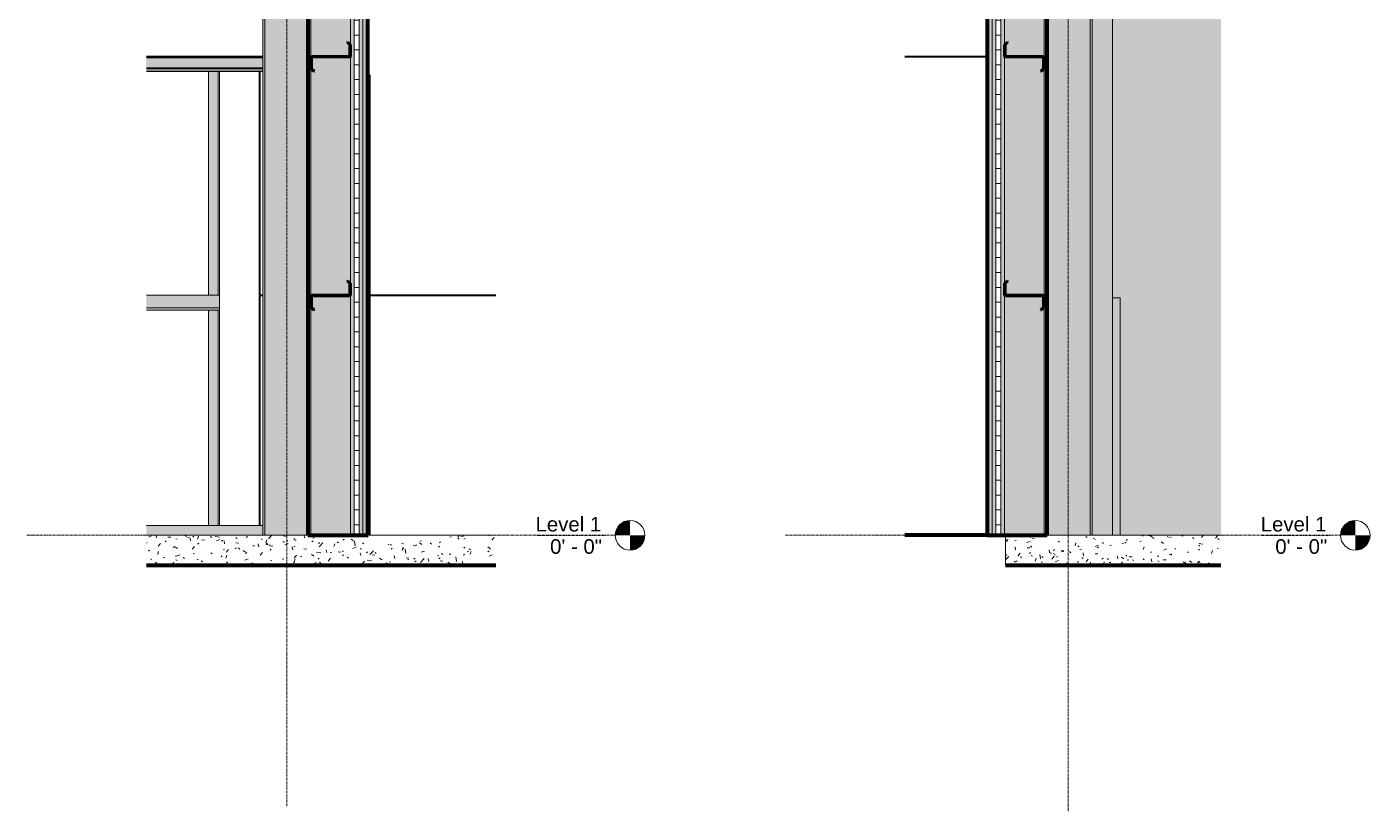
# Model space of a CAD drawing. Header units: inches. Extents: x 22688 to 23603, y -61 to 465.
# Drawn here: x 23331.6 to 23603.4, y -55.8 to 102.8 of the extents above; entities that cross this region are included whole.
import ezdxf

# ---------------------------------------------------------------- set-up
doc = ezdxf.new("R2010")
doc.units = ezdxf.units.IN
doc.header["$MEASUREMENT"] = 0
doc.linetypes.add('Grid Line 1_2_', pattern=[0.875, 0.5, -0.125, 0.125, -0.125])
for name, color, linetype, lineweight in [('A-DOOR', 31, 'Continuous', 18), ('A-FLOR-LEVL', 51, 'Continuous', 9), ('A-GLAZ-CWMG', 51, 'Continuous', 9), ('A-WALL', 113, 'Continuous', 18), ('A-WALL-PATT', 111, 'Continuous', 70), ('C-BLDG-PADS', 91, 'Continuous', 9), ('C-TOPO', 7, 'Continuous', 9), ('I-WALL', 2, 'Continuous', 18), ('L-SITE-WALL', 31, 'Continuous', 18), ('S-BEAM', 12, 'Continuous', 9), ('S-COLS', 52, 'Continuous', 9), ('S-GRID', 1, 'Continuous', 9)]:
    doc.layers.add(name, color=color, linetype=linetype, lineweight=lineweight)
doc.styles.add('Arial', font='arial.ttf', dxfattribs={"height": 2.950599})
pattern_1 = [(45, (-72350.154, 104.131), (-2.37587878, 2.37587878), []), (45, (-72350.154, 107.731), (-2.37587878, 2.37587878), [])]
pattern_2 = [(45, (-75692.726, 104.131), (-2.37587878, 2.37587878), []), (45, (-75692.726, 107.731), (-2.37587878, 2.37587878), [])]

# ---------------------------------------------------------------- blocks, each defined once
blk = doc.blocks.new('Girt_C - 8_D-767115-Section 13 - Callout 1')
at = {"layer": 'S-BEAM'}
for points in [[(-22810.02, 48.37), (-22810.02, 48.55), (-22824.81, 48.55), (-22824.81, 48.37)], [(-22824.81, 46), (-22810.02, 46), (-22810.02, 48.37), (-22824.81, 48.37)], [(-22824.81, 45.52), (-22810.02, 45.52), (-22810.02, 46), (-22824.81, 46)]]:
    blk.add_hatch(color=256, dxfattribs=at).paths.add_polyline_path(points, flags=0)
for p, q in [((-22810.02, 48.55), (-22824.81, 48.55)), ((-22824.81, 46), (-22810.02, 46)), ((-22810.02, 45.52), (-22824.81, 45.52))]:
    blk.add_line(p, q, dxfattribs=at)
blk = doc.blocks.new('Girt_Z - 8_D-790497-Section 13 - Callout 1')
at = {"layer": 'S-BEAM'}
h = blk.add_hatch(dxfattribs=at)
h.set_pattern_fill('FP_10', color=256, style=0, pattern_type=2)
h.set_pattern_definition(pattern_1)
h.paths.add_polyline_path([(-22790.95, 93.77), (-22790.88, 93.85), (-22791.42, 94.3), (-22791.42, 96.62), (-22791.39, 96.67), (-22791.34, 96.7), (-22783.71, 96.7), (-22783.58, 96.75), (-22783.52, 96.88), (-22783.52, 99.25), (-22784.1, 99.73), (-22784.17, 99.65), (-22783.63, 99.2), (-22783.63, 96.88), (-22783.66, 96.83), (-22783.71, 96.8), (-22791.34, 96.8), (-22791.47, 96.75), (-22791.52, 96.62), (-22791.52, 94.25)], flags=0)
at = {"layer": 'S-BEAM', "lineweight": 50}
for p, q in [((-22784.1, 99.73), (-22784.17, 99.65)), ((-22784.17, 99.65), (-22783.63, 99.2)), ((-22783.52, 99.25), (-22784.1, 99.73)), ((-22783.63, 99.2), (-22783.63, 96.88)), ((-22783.52, 96.88), (-22783.52, 99.25)), ((-22791.52, 96.62), (-22791.52, 94.25)), ((-22791.42, 94.3), (-22791.42, 96.62)), ((-22783.71, 96.8), (-22791.34, 96.8)), ((-22791.34, 96.7), (-22783.71, 96.7)), ((-22791.52, 94.25), (-22790.95, 93.77)), ((-22790.88, 93.85), (-22791.42, 94.3)), ((-22790.95, 93.77), (-22790.88, 93.85))]:
    blk.add_line(p, q, dxfattribs=at)
for centre, radius, start, end in [((-22791.34, 96.62), 0.188, 90, 180), ((-22791.34, 96.62), 0.0782, 90, 177.8773), ((-22783.71, 96.88), 0.188, 270, 360), ((-22783.71, 96.88), 0.0782, 270, 356.9576)]:
    blk.add_arc(centre, radius, start, end, dxfattribs=at)
blk = doc.blocks.new('Girt_Z - 8_D-841743-Section 13 - Callout 1')
at = {"layer": 'S-BEAM'}
h = blk.add_hatch(dxfattribs=at)
h.set_pattern_fill('FP_10', color=256, style=0, pattern_type=2)
h.set_pattern_definition(pattern_1)
h.paths.add_polyline_path([(-22790.95, 45.52), (-22790.88, 45.6), (-22791.42, 46.05), (-22791.42, 48.37), (-22791.39, 48.42), (-22791.34, 48.45), (-22783.71, 48.45), (-22783.58, 48.5), (-22783.52, 48.63), (-22783.52, 51), (-22784.1, 51.48), (-22784.17, 51.4), (-22783.63, 50.95), (-22783.63, 48.63), (-22783.66, 48.58), (-22783.71, 48.55), (-22791.34, 48.55), (-22791.47, 48.5), (-22791.52, 48.37), (-22791.52, 46)], flags=0)
at = {"layer": 'S-BEAM', "lineweight": 50}
for p, q in [((-22784.1, 51.48), (-22784.17, 51.4)), ((-22784.17, 51.4), (-22783.63, 50.95)), ((-22783.52, 51), (-22784.1, 51.48)), ((-22783.63, 50.95), (-22783.63, 48.63)), ((-22783.52, 48.63), (-22783.52, 51)), ((-22791.52, 48.37), (-22791.52, 46)), ((-22791.42, 46.05), (-22791.42, 48.37)), ((-22783.71, 48.55), (-22791.34, 48.55)), ((-22791.34, 48.45), (-22783.71, 48.45)), ((-22791.52, 46), (-22790.95, 45.52)), ((-22790.88, 45.6), (-22791.42, 46.05)), ((-22790.95, 45.52), (-22790.88, 45.6))]:
    blk.add_line(p, q, dxfattribs=at)
for centre, radius, start, end in [((-22791.34, 48.37), 0.188, 90, 180), ((-22791.34, 48.37), 0.0782, 90, 177.8773), ((-22783.71, 48.63), 0.188, 270, 0), ((-22783.71, 48.63), 0.0782, 270, 356.9576)]:
    blk.add_arc(centre, radius, start, end, dxfattribs=at)
blk = doc.blocks.new('Rectangular Mullion - Rectangular Mullion 1-769167-Section 13 - Callout 1')
at = {"layer": 'A-GLAZ-CWMG'}
blk.add_hatch(color=256, dxfattribs=at).paths.add_polyline_path([(-22801.26, 0), (-22801.26, 2), (-22824.81, 2), (-22824.81, 0)], flags=0)
blk.add_line((-22801.26, 2), (-22824.81, 2), dxfattribs=at)
blk = doc.blocks.new('Rectangular Mullion - Rectangular Mullion 1-769172-Section 13 - Callout 1')
at = {"layer": 'A-GLAZ-CWMG'}
blk.add_hatch(color=256, dxfattribs=at).paths.add_polyline_path([(-22807.14, 94.5), (-22801.26, 94.5), (-22801.26, 96.5), (-22824.81, 96.5), (-22824.81, 94.5)], flags=0)
for p, q in [((-22801.26, 96.5), (-22824.81, 96.5)), ((-22824.81, 94.5), (-22801.26, 94.5))]:
    blk.add_line(p, q, dxfattribs=at)
blk = doc.blocks.new('Rectangular Mullion - Rectangular Mullion 1-827460-Section 13 - Callout 1')
at = {"layer": 'A-GLAZ-CWMG'}
h = blk.add_hatch(color=256, dxfattribs=at)
h.paths.add_polyline_path([(-22810.27, 2), (-22810.27, 45.52), (-22812.27, 45.52), (-22812.27, 2)], flags=0)
h.paths.add_polyline_path([(-22812.27, 48.55), (-22810.27, 48.55), (-22810.27, 93.77), (-22812.27, 93.77), (-22812.27, 51.26)], flags=0)
for p, q in [((-22812.27, 48.55), (-22812.27, 93.77)), ((-22810.27, 48.55), (-22810.27, 93.77)), ((-22812.27, 2), (-22812.27, 45.52)), ((-22810.27, 2), (-22810.27, 45.52))]:
    blk.add_line(p, q, dxfattribs=at)
blk = doc.blocks.new('Rectangular Mullion - Rectangular Mullion 1-824384-Section 13 - Callout 1')
at = {"layer": 'A-GLAZ-CWMG'}
blk.add_hatch(color=256, dxfattribs=at).paths.add_polyline_path([(-22779.52, 0), (-22779.52, 2), (-22780.02, 2), (-22780.02, 0)], flags=0)
for p, q in [((-22779.52, 2), (-22780.02, 2)), ((-22779.52, 0), (-22779.52, 2))]:
    blk.add_line(p, q, dxfattribs=at)
blk = doc.blocks.new('Rectangular Mullion - Rectangular Mullion 1-824386-Section 13 - Callout 1')
at = {"layer": 'A-GLAZ-CWMG'}
blk.add_hatch(color=256, dxfattribs=at).paths.add_polyline_path([(-22779.52, 91), (-22779.52, 93), (-22780.02, 93), (-22780.02, 91)], flags=0)
for p, q in [((-22779.52, 93), (-22780.02, 93)), ((-22779.52, 91), (-22779.52, 93)), ((-22780.02, 91), (-22779.52, 91))]:
    blk.add_line(p, q, dxfattribs=at)
blk = doc.blocks.new('Rectangular Mullion - Rectangular Mullion 1-824387-Section 13 - Callout 1')
at = {"layer": 'A-GLAZ-CWMG'}
blk.add_hatch(color=256, dxfattribs=at).paths.add_polyline_path([(-22779.52, 2), (-22779.52, 91), (-22780.02, 91), (-22780.02, 2)], flags=0)
for p, q in [((-22780.02, 91), (-22779.52, 91)), ((-22779.52, 91), (-22779.52, 2)), ((-22779.52, 2), (-22780.02, 2))]:
    blk.add_line(p, q, dxfattribs=at)
blk = doc.blocks.new('Girt_Z - 8_D-837466-Section 13 - Callout 1')
at = {"layer": 'S-BEAM'}
for points in [[(-22807.14, 96.7), (-22801.26, 96.7), (-22801.26, 96.75), (-22824.81, 96.75), (-22824.81, 96.7)], [(-22824.81, 96.62), (-22801.26, 96.62), (-22801.26, 96.7), (-22824.81, 96.7), (-22824.81, 96.67)], [(-22807.14, 93.85), (-22801.26, 93.85), (-22801.26, 94.3), (-22824.81, 94.3), (-22824.81, 93.85)], [(-22807.14, 93.77), (-22801.26, 93.77), (-22801.26, 93.85), (-22824.81, 93.85), (-22824.81, 93.77)]]:
    blk.add_hatch(color=256, dxfattribs=at).paths.add_polyline_path(points, flags=0)
h = blk.add_hatch(color=256, dxfattribs=at)
h.paths.add_polyline_path([(-22824.81, 94.3), (-22801.26, 94.3), (-22801.26, 94.5), (-22824.81, 94.5)], flags=0)
h.paths.add_polyline_path([(-22807.14, 96.5), (-22801.26, 96.5), (-22801.26, 96.62), (-22824.81, 96.62), (-22824.81, 96.5)], flags=0)
for p, q in [((-22824.81, 96.7), (-22801.26, 96.7)), ((-22824.81, 96.62), (-22801.26, 96.62)), ((-22824.81, 94.3), (-22801.26, 94.3)), ((-22824.81, 93.85), (-22801.26, 93.85)), ((-22824.81, 93.77), (-22801.26, 93.77))]:
    blk.add_line(p, q, dxfattribs=at)
blk = doc.blocks.new('Girt_Z - 8_D-790721-Section 13 - Callout 2')
at = {"layer": 'S-BEAM'}
h = blk.add_hatch(dxfattribs=at)
h.set_pattern_fill('FP_15', color=256, style=0, pattern_type=2)
h.set_pattern_definition(pattern_2)
h.paths.add_polyline_path([(-25986.33, 93.77), (-25985.76, 94.25), (-25985.76, 96.62), (-25985.81, 96.75), (-25985.94, 96.8), (-25993.57, 96.8), (-25993.62, 96.83), (-25993.65, 96.88), (-25993.65, 99.2), (-25993.11, 99.65), (-25993.18, 99.73), (-25993.76, 99.25), (-25993.76, 96.88), (-25993.7, 96.75), (-25993.57, 96.7), (-25985.94, 96.7), (-25985.89, 96.67), (-25985.86, 96.62), (-25985.86, 94.3), (-25986.4, 93.85)], flags=0)
at = {"layer": 'S-BEAM', "lineweight": 50}
for p, q in [((-25993.18, 99.73), (-25993.76, 99.25)), ((-25993.76, 99.25), (-25993.76, 96.88)), ((-25993.65, 99.2), (-25993.11, 99.65)), ((-25993.65, 96.88), (-25993.65, 99.2)), ((-25993.11, 99.65), (-25993.18, 99.73)), ((-25985.94, 96.8), (-25993.57, 96.8)), ((-25993.57, 96.7), (-25985.94, 96.7)), ((-25985.86, 96.62), (-25985.86, 94.3)), ((-25985.76, 94.25), (-25985.76, 96.62)), ((-25985.86, 94.3), (-25986.4, 93.85)), ((-25986.4, 93.85), (-25986.33, 93.77)), ((-25986.33, 93.77), (-25985.76, 94.25))]:
    blk.add_line(p, q, dxfattribs=at)
for centre, radius, start, end in [((-25993.57, 96.88), 0.188, 180, 270), ((-25993.57, 96.88), 0.0782, 183.0424, 270), ((-25985.94, 96.62), 0.188, 0, 90), ((-25985.94, 96.62), 0.0782, 2.1227, 90)]:
    blk.add_arc(centre, radius, start, end, dxfattribs=at)
blk = doc.blocks.new('Girt_Z - 8_D-790722-Section 13 - Callout 2')
at = {"layer": 'S-BEAM'}
h = blk.add_hatch(dxfattribs=at)
h.set_pattern_fill('FP_15', color=256, style=0, pattern_type=2)
h.set_pattern_definition(pattern_2)
h.paths.add_polyline_path([(-25986.33, 45.52), (-25985.76, 46), (-25985.76, 48.37), (-25985.81, 48.5), (-25985.94, 48.55), (-25993.57, 48.55), (-25993.62, 48.58), (-25993.65, 48.63), (-25993.65, 50.95), (-25993.11, 51.4), (-25993.18, 51.48), (-25993.76, 51), (-25993.76, 48.63), (-25993.7, 48.5), (-25993.57, 48.45), (-25985.94, 48.45), (-25985.89, 48.42), (-25985.86, 48.37), (-25985.86, 46.05), (-25986.4, 45.6)], flags=0)
at = {"layer": 'S-BEAM', "lineweight": 50}
for p, q in [((-25993.18, 51.48), (-25993.76, 51)), ((-25993.76, 51), (-25993.76, 48.63)), ((-25993.65, 50.95), (-25993.11, 51.4)), ((-25993.65, 48.63), (-25993.65, 50.95)), ((-25993.11, 51.4), (-25993.18, 51.48)), ((-25985.94, 48.55), (-25993.57, 48.55)), ((-25993.57, 48.45), (-25985.94, 48.45)), ((-25985.86, 48.37), (-25985.86, 46.05)), ((-25985.76, 46), (-25985.76, 48.37)), ((-25985.86, 46.05), (-25986.4, 45.6)), ((-25986.4, 45.6), (-25986.33, 45.52)), ((-25986.33, 45.52), (-25985.76, 46))]:
    blk.add_line(p, q, dxfattribs=at)
for centre, radius, start, end in [((-25993.57, 48.63), 0.188, 180, 270), ((-25993.57, 48.63), 0.0782, 183.0424, 270), ((-25985.94, 48.37), 0.188, 0, 90), ((-25985.94, 48.37), 0.0782, 2.1227, 90)]:
    blk.add_arc(centre, radius, start, end, dxfattribs=at)
blk = doc.blocks.new('opening - opening-837279-Section 13 - Callout 2')
at = {"layer": 'A-DOOR'}
blk.add_hatch(color=256, dxfattribs=at).paths.add_polyline_path([(-25949.98, 0), (-25949.98, 142.02), (-25971.39, 142.02), (-25971.39, 145), (-25971.89, 145), (-25971.89, 48), (-25970.39, 48), (-25970.39, 0)], flags=0)
blk = doc.blocks.new('Level - Level Head - Circle-15001-Section 13 - Callout 1')
at = {"layer": 'A-FLOR-LEVL'}
h = blk.add_hatch(color=256, dxfattribs=at)
edge = h.paths.add_edge_path(flags=0)
edge.add_line((-22726.94, 0), (-22729.94, 0))
edge.add_arc((-22726.94, 0), 3, 90, 180, ccw=False)
edge.add_line((-22726.94, 3), (-22726.94, 0))
h = blk.add_hatch(color=256, dxfattribs=at)
edge = h.paths.add_edge_path(flags=0)
edge.add_line((-22726.94, -3), (-22726.94, 0))
edge.add_line((-22726.94, 0), (-22723.94, 0))
edge.add_arc((-22726.94, 0), 3, 270, 360, ccw=False)
blk.add_circle((-22726.94, 0), 3, dxfattribs=at)
blk = doc.blocks.new('Level - Level Head - Circle-15001-Section 13 - Callout 2')
at = {"layer": 'A-FLOR-LEVL'}
h = blk.add_hatch(color=256, dxfattribs=at)
edge = h.paths.add_edge_path(flags=0)
edge.add_line((-25922.79, 0), (-25925.79, 0))
edge.add_arc((-25922.79, 0), 3, 90, 180, ccw=False)
edge.add_line((-25922.79, 3), (-25922.79, 0))
h = blk.add_hatch(color=256, dxfattribs=at)
edge = h.paths.add_edge_path(flags=0)
edge.add_line((-25922.79, -3), (-25922.79, 0))
edge.add_line((-25922.79, 0), (-25919.79, 0))
edge.add_arc((-25922.79, 0), 3, 270, 360, ccw=False)
blk.add_circle((-25922.79, 0), 3, dxfattribs=at)

msp = doc.modelspace()

# ---------------------------------------------------------------- hatches: boundary and pattern name
at = {"layer": 'A-WALL-PATT', "lineweight": 9}
h = msp.add_hatch(dxfattribs=at)
h.set_pattern_fill('FP_14', color=256, style=0, pattern_type=2)
h.set_pattern_definition([(0, (-72350.154, 104.131), (0, 3), []), (90, (-72350.154, 104.131), (-3, 2e-16), [])])
h.paths.add_polyline_path([(23398.86, 0), (23398.86, 377.79), (23397.86, 377.79), (23397.86, 0)], flags=0)
h = msp.add_hatch(dxfattribs=at)
h.set_pattern_fill('FP_19', color=256, style=0, pattern_type=2)
h.set_pattern_definition([(0, (-75692.726, 104.131), (0, 3), []), (90, (-75692.726, 104.131), (-3, 2e-16), [])])
h.paths.add_polyline_path([(23528.7, 0), (23528.7, 377.79), (23527.7, 377.79), (23527.7, 0)], flags=0)
h = msp.add_hatch(dxfattribs=at)
h.set_pattern_fill('FP_13', color=256, style=0, pattern_type=2)
h.set_pattern_definition([(0, (-68248.02, 0.25), (-193, 193), [48, -145]), (90, (-68248.02, 0.25), (-193, 1e-14), [96.25, -96.75]), (180, (-68200.02, 96.5), (-193, 193), [48, -145]), (90, (-68200.02, 0.25), (-193, 1e-14), [96.25, -96.75]), (180, (-68200.02, 96.75), (-193, 193), [48, -145]), (90, (-68200.02, 96.75), (-193, 1e-14), [96.25, -96.75]), (0, (-68248.02, 193), (-193, 193), [48, -145]), (90, (-68248.02, 96.75), (-193, 1e-14), [96.25, -96.75]), (0, (-68199.77, 48.25), (-193, 193), [48, -145]), (90, (-68199.77, 0), (-193, 1e-14), [48.25, -144.75]), (90, (-68151.77, 0), (-193, 1e-14), [48.25, -144.75]), (0, (-68199.77, 144.75), (-193, 193), [48, -145]), (90, (-68199.77, 48.5), (-193, 1e-14), [96.25, -96.75]), (180, (-68151.77, 48.5), (-193, 193), [48, -145]), (90, (-68151.77, 48.5), (-193, 1e-14), [96.25, -96.75]), (90, (-68199.77, 145), (-193, 1e-14), [48, -145]), (180, (-68151.77, 145), (-193, 193), [48, -145]), (90, (-68151.77, 145), (-193, 1e-14), [48, -145]), (0, (-68151.52, 0.25), (-193, 193), [48, -145]), (90, (-68151.52, 0.25), (-193, 1e-14), [96.25, -96.75]), (180, (-68103.52, 96.5), (-193, 193), [48, -145]), (90, (-68103.52, 0.25), (-193, 1e-14), [96.25, -96.75]), (180, (-68103.52, 96.75), (-193, 193), [48, -145]), (90, (-68103.52, 96.75), (-193, 1e-14), [96.25, -96.75]), (180, (-68103.52, 193), (-193, 193), [48, -145]), (90, (-68151.52, 96.75), (-193, 1e-14), [96.25, -96.75]), (0, (-68103.27, 48.25), (-193, 193), [48, -145]), (90, (-68103.27, 0), (-193, 1e-14), [48.25, -144.75]), (90, (-68055.27, 0), (-193, 1e-14), [48.25, -144.75]), (0, (-68103.27, 144.75), (-193, 193), [48, -145]), (90, (-68103.27, 48.5), (-193, 1e-14), [96.25, -96.75]), (180, (-68055.27, 48.5), (-193, 193), [48, -145]), (90, (-68055.27, 48.5), (-193, 1e-14), [96.25, -96.75]), (90, (-68103.27, 145), (-193, 1e-14), [48, -145]), (180, (-68055.27, 145), (-193, 193), [48, -145]), (90, (-68055.27, 145), (-193, 1e-14), [48, -145])])
h.paths.add_polyline_path([(23426.51, 0), (23426.51, 150.22), (23400.61, 151.3), (23400.61, 93), (23401.11, 93), (23401.11, 0)], flags=0)
h.paths.add_polyline_path([(23375.46, 2), (23379.37, 2), (23379.37, 93.77), (23370.62, 93.77), (23370.62, 2)], flags=0)
h.paths.add_polyline_path([(23426.51, 172.74), (23426.51, 182.25), (23400.61, 183.33), (23400.61, 173.82), (23426.01, 172.76)], flags=0)
h.paths.add_polyline_path([(23426.51, 185.12), (23426.51, 192.64), (23400.61, 192.64), (23400.61, 186.2)], flags=0)
h.paths.add_polyline_path([(23426.51, 222.64), (23426.51, 241.25), (23400.61, 241.25), (23400.61, 222.64), (23408.84, 222.64)], flags=0)
h.paths.add_polyline_path([(23379.37, 222.64), (23379.37, 237.96), (23373.43, 237.96), (23373.37, 237.94), (23373.35, 237.89), (23373.35, 235.57), (23373.88, 235.12), (23373.81, 235.04), (23373.24, 235.52), (23373.24, 237.89), (23373.3, 238.02), (23373.43, 238.07), (23379.37, 238.07), (23379.37, 238.52), (23370.87, 238.52), (23370.87, 222.64), (23373.49, 222.64)], flags=0)
h = msp.add_hatch(dxfattribs=at)
h.set_pattern_fill('FP_18', color=256, style=0, pattern_type=2)
h.set_pattern_definition([(0, (-75793.47, 0.25), (-193, 193), [48, -145]), (90, (-75793.47, 0.25), (-193, 1e-14), [96.25, -96.75]), (180, (-75745.47, 96.5), (-193, 193), [48, -145]), (90, (-75745.47, 0.25), (-193, 1e-14), [96.25, -96.75]), (180, (-75745.47, 96.75), (-193, 193), [48, -145]), (90, (-75745.47, 96.75), (-193, 1e-14), [96.25, -96.75]), (0, (-75793.47, 193), (-193, 193), [48, -145]), (90, (-75793.47, 96.75), (-193, 1e-14), [96.25, -96.75]), (0, (-75745.22, 48.25), (-193, 193), [48, -145]), (90, (-75745.22, 0), (-193, 1e-14), [48.25, -144.75]), (90, (-75697.22, 0), (-193, 1e-14), [48.25, -144.75]), (0, (-75745.22, 144.75), (-193, 193), [48, -145]), (90, (-75745.22, 48.5), (-193, 1e-14), [96.25, -96.75]), (180, (-75697.22, 48.5), (-193, 193), [48, -145]), (90, (-75697.22, 48.5), (-193, 1e-14), [96.25, -96.75]), (90, (-75745.22, 145), (-193, 1e-14), [48, -145]), (180, (-75697.22, 145), (-193, 193), [48, -145]), (90, (-75697.22, 145), (-193, 1e-14), [48, -145]), (0, (-75696.97, 0.25), (-193, 193), [48, -145]), (90, (-75696.97, 0.25), (-193, 1e-14), [96.25, -96.75]), (180, (-75648.97, 96.5), (-193, 193), [48, -145]), (90, (-75648.97, 0.25), (-193, 1e-14), [96.25, -96.75]), (180, (-75648.97, 96.75), (-193, 193), [48, -145]), (90, (-75648.97, 96.75), (-193, 1e-14), [96.25, -96.75]), (180, (-75648.97, 193), (-193, 193), [48, -145]), (90, (-75696.97, 96.75), (-193, 1e-14), [96.25, -96.75]), (0, (-75648.72, 48.25), (-193, 193), [48, -145]), (90, (-75648.72, 0), (-193, 1e-14), [48.25, -144.75]), (90, (-75600.72, 0), (-193, 1e-14), [48.25, -144.75]), (0, (-75648.72, 144.75), (-193, 193), [48, -145]), (90, (-75648.72, 48.5), (-193, 1e-14), [96.25, -96.75]), (180, (-75600.72, 48.5), (-193, 193), [48, -145]), (90, (-75600.72, 48.5), (-193, 1e-14), [96.25, -96.75]), (90, (-75648.72, 145), (-193, 1e-14), [48, -145]), (180, (-75600.72, 145), (-193, 193), [48, -145]), (90, (-75600.72, 145), (-193, 1e-14), [48, -145])])
h.paths.add_polyline_path([(23525.95, 0), (23525.95, 241.25), (23509.29, 241.25), (23509.29, 0)], flags=0)
h = msp.add_hatch(dxfattribs=at)
h.set_pattern_fill('FP_12', color=256, style=0, pattern_type=2)
h.set_pattern_definition([(90, (-70810.65, -1109.5), (-193, -193), [48, -145]), (180, (-70810.65, -1109.5), (-2e-14, -193), [96.25, -96.75]), (270, (-70906.9, -1061.5), (-193, -193), [48, -145]), (180, (-70810.65, -1061.5), (-2e-14, -193), [96.25, -96.75]), (270, (-70907.15, -1061.5), (-193, -193), [48, -145]), (180, (-70907.15, -1061.5), (-2e-14, -193), [96.25, -96.75]), (90, (-71003.4, -1109.5), (-193, -193), [48, -145]), (180, (-70907.15, -1109.5), (-2e-14, -193), [96.25, -96.75]), (90, (-70858.65, -1061.25), (-193, -193), [48, -145]), (180, (-70810.4, -1061.25), (-2e-14, -193), [48.25, -144.75]), (180, (-70810.4, -1013.25), (-2e-14, -193), [48.25, -144.75]), (90, (-70955.15, -1061.25), (-193, -193), [48, -145]), (180, (-70858.9, -1061.25), (-2e-14, -193), [96.25, -96.75]), (270, (-70858.9, -1013.25), (-193, -193), [48, -145]), (180, (-70858.9, -1013.25), (-2e-14, -193), [96.25, -96.75]), (180, (-70955.4, -1061.25), (-2e-14, -193), [48, -145]), (270, (-70955.4, -1013.25), (-193, -193), [48, -145]), (180, (-70955.4, -1013.25), (-2e-14, -193), [48, -145]), (90, (-70810.65, -1013), (-193, -193), [48, -145]), (180, (-70810.65, -1013), (-2e-14, -193), [96.25, -96.75]), (270, (-70906.9, -965), (-193, -193), [48, -145]), (180, (-70810.65, -965), (-2e-14, -193), [96.25, -96.75]), (270, (-70907.15, -965), (-193, -193), [48, -145]), (180, (-70907.15, -965), (-2e-14, -193), [96.25, -96.75]), (270, (-71003.4, -965), (-193, -193), [48, -145]), (180, (-70907.15, -1013), (-2e-14, -193), [96.25, -96.75]), (90, (-70858.65, -964.75), (-193, -193), [48, -145]), (180, (-70810.4, -964.75), (-2e-14, -193), [48.25, -144.75]), (180, (-70810.4, -916.75), (-2e-14, -193), [48.25, -144.75]), (90, (-70955.15, -964.75), (-193, -193), [48, -145]), (180, (-70858.9, -964.75), (-2e-14, -193), [96.25, -96.75]), (270, (-70858.9, -916.75), (-193, -193), [48, -145]), (180, (-70858.9, -916.75), (-2e-14, -193), [96.25, -96.75]), (180, (-70955.4, -964.75), (-2e-14, -193), [48, -145]), (270, (-70955.4, -916.75), (-193, -193), [48, -145]), (180, (-70955.4, -916.75), (-2e-14, -193), [48, -145])])
h.paths.add_polyline_path([(23373.49, 96.75), (23379.37, 96.75), (23379.37, 192), (23355.82, 192), (23355.82, 96.75)], flags=0)
at = {"layer": 'C-BLDG-PADS'}
h = msp.add_hatch(dxfattribs=at)
h.set_pattern_fill('FP_11', color=256, style=0, pattern_type=2)
h.set_pattern_definition([(50, (-72350.154, 104.131), (6.8859965, -0.60209723), [0.72, -7.92]), (355, (-72350.154, 104.131), (-1.33175564, 7.2205465), [0.576, -6.336]), (100.451, (-72349.581, 104.081), (5.55362855, 6.6181912), [0.612, -6.731]), (46.184, (-72350.154, 106.051), (10.24564176, -1.5889251), [1.08, -11.88]), (96.636, (-72349.301, 105.918), (8.9724387, 9.3515184), [0.918, -10.096]), (351.184, (-72350.154, 106.051), (8.9731991, 9.3512304), [0.864, -9.504]), (21, (-72349.194, 105.571), (5.73072572, -3.86500345), [0.72, -7.92]), (326, (-72349.194, 105.571), (2.3358107, 6.9608802), [0.576, -6.336]), (71.451, (-72348.717, 105.249), (8.06587574, 3.0959479), [0.612, -6.731]), (37.5, (-72350.154, 104.131), (0.116865946, 3.19547842), [0.317, -5.942, 0.317, -6.115, -6.36]), (37.5, (-72350.154, 104.131), (0.116865946, 3.19547842), [-12.691, 0.317, -6.043]), (7.5, (-72350.154, 104.131), (2.52543001, 3.78602473), [0.317, -3.35, 0.317, -5.798, -2.424]), (7.5, (-72350.154, 104.131), (2.52543001, 3.78602473), [-9.782, 0.317, -2.107]), (327.5, (-72352.295, 104.131), (5.12436853, -0.216176255), [0.317, -2.083, 0.317, -7.171, -9.936]), (327.5, (-72352.295, 104.131), (5.12436853, -0.216176255), [-9.888, 0.317, -9.619]), (317.5, (-72353.255, 104.131), (5.5983262, 0.96140978), [0.317, -2.803, 0.317, -4.656, -7.056]), (317.5, (-72353.255, 104.131), (5.5983262, 0.96140978), [-8.093, 0.317, -6.739])])
h.paths.add_polyline_path([(23426.51, -6), (23426.51, 0), (23355.82, 0), (23355.82, -6)], flags=0)
h = msp.add_hatch(dxfattribs=at)
h.set_pattern_fill('FP_16', color=256, style=0, pattern_type=2)
h.set_pattern_definition([(50, (-75692.726, 104.131), (6.8859965, -0.60209723), [0.72, -7.92]), (355, (-75692.726, 104.131), (-1.33175564, 7.2205465), [0.576, -6.336]), (100.451, (-75692.152, 104.081), (5.55362855, 6.6181912), [0.612, -6.731]), (46.184, (-75692.726, 106.051), (10.24564176, -1.5889251), [1.08, -11.88]), (96.636, (-75691.872, 105.918), (8.9724387, 9.3515184), [0.918, -10.096]), (351.184, (-75692.726, 106.051), (8.9731991, 9.3512304), [0.864, -9.504]), (21, (-75691.766, 105.571), (5.73072572, -3.86500345), [0.72, -7.92]), (326, (-75691.766, 105.571), (2.3358107, 6.9608802), [0.576, -6.336]), (71.451, (-75691.288, 105.249), (8.06587574, 3.0959479), [0.612, -6.731]), (37.5, (-75692.726, 104.131), (0.116865946, 3.19547842), [0.317, -5.942, 0.317, -6.115, -6.36]), (37.5, (-75692.726, 104.131), (0.116865946, 3.19547842), [-12.691, 0.317, -6.043]), (7.5, (-75692.726, 104.131), (2.52543001, 3.78602473), [0.317, -3.35, 0.317, -5.798, -2.424]), (7.5, (-75692.726, 104.131), (2.52543001, 3.78602473), [-9.782, 0.317, -2.107]), (327.5, (-75694.867, 104.131), (5.12436853, -0.216176255), [0.317, -2.083, 0.317, -7.171, -9.936]), (327.5, (-75694.867, 104.131), (5.12436853, -0.216176255), [-9.888, 0.317, -9.619]), (317.5, (-75695.827, 104.131), (5.5983262, 0.96140978), [0.317, -2.803, 0.317, -4.656, -7.056]), (317.5, (-75695.827, 104.131), (5.5983262, 0.96140978), [-8.093, 0.317, -6.739])])
h.paths.add_polyline_path([(23573.23, -6), (23573.23, 0), (23529.63, 0), (23529.63, -6)], flags=0)
at = {"layer": 'I-WALL'}
msp.add_hatch(color=256, dxfattribs=at).paths.add_polyline_path([(23552.81, 0), (23552.81, 48), (23551.31, 48), (23551.31, 0)], flags=0)
at = {"layer": 'L-SITE-WALL'}
for points in [[(23389.11, 0), (23389.11, 377.79), (23388.48, 377.79), (23388.48, 0)], [(23397.11, 0), (23397.11, 377.79), (23389.11, 377.79), (23389.11, 0)], [(23397.86, 0), (23397.86, 377.79), (23397.11, 377.79), (23397.11, 0)], [(23399.61, 0), (23399.61, 377.79), (23398.86, 377.79), (23398.86, 0)], [(23400.61, 0), (23400.61, 377.79), (23399.61, 377.79), (23399.61, 0)], [(23526.95, 0), (23526.95, 377.79), (23525.95, 377.79), (23525.95, 0)], [(23527.7, 0), (23527.7, 377.79), (23526.95, 377.79), (23526.95, 0)], [(23529.45, 0), (23529.45, 377.79), (23528.7, 377.79), (23528.7, 0)], [(23537.45, 0), (23537.45, 377.79), (23529.45, 377.79), (23529.45, 0)], [(23538.07, 0), (23538.07, 377.79), (23537.45, 377.79), (23537.45, 0)]]:
    msp.add_hatch(color=256, dxfattribs=at).paths.add_polyline_path(points, flags=0)
at = {"layer": 'S-COLS'}
for points in [[(23387.81, 0), (23387.98, 0), (23387.98, 370.33), (23384.24, 370.33), (23384.24, 359.76), (23380.5, 359.76), (23380.5, 0)], [(23388.16, 0), (23388.48, 0), (23388.48, 370.33), (23387.98, 370.33), (23387.98, 0)], [(23379.81, 0), (23379.81, 359.76), (23379.37, 359.76), (23379.37, 0)], [(23380.5, 0), (23380.5, 359.76), (23379.81, 359.76), (23379.81, 0), (23380.32, 0)], [(23551.31, 0), (23551.31, 306.21), (23549.95, 306.21), (23549.95, 280.64), (23547.18, 280.64), (23547.18, 0)]]:
    msp.add_hatch(color=256, dxfattribs=at).paths.add_polyline_path(points, flags=0)
h = msp.add_hatch(color=256, dxfattribs=at)
h.paths.add_polyline_path([(23538.57, 0), (23538.57, 293.29), (23538.07, 293.32), (23538.07, 0), (23538.4, 0)], flags=0)
h.paths.add_polyline_path([(23538.4, 312.89), (23538.57, 312.89), (23538.57, 357.74), (23538.07, 357.75), (23538.07, 312.89), (23538.25, 312.89)], flags=0)
h.paths.add_polyline_path([(23538.4, 366.28), (23538.57, 366.28), (23538.57, 370.33), (23538.07, 370.33), (23538.07, 366.28), (23538.23, 366.28)], flags=0)
h = msp.add_hatch(color=256, dxfattribs=at)
h.paths.add_polyline_path([(23545.88, 0), (23546.05, 0), (23546.05, 293.29), (23538.57, 293.29), (23538.57, 0)], flags=0)
h.paths.add_polyline_path([(23540.32, 312.89), (23540.32, 357.74), (23538.57, 357.74), (23538.57, 312.89), (23538.69, 312.89)], flags=0)
h.paths.add_polyline_path([(23546.05, 312.89), (23546.05, 357.74), (23541.57, 357.74), (23541.57, 312.89)], flags=0)
h.paths.add_polyline_path([(23541.26, 366.28), (23542.31, 366.28), (23542.31, 370.33), (23538.57, 370.33), (23538.57, 366.28), (23540.32, 366.28)], flags=0)
h = msp.add_hatch(color=256, dxfattribs=at)
h.paths.add_polyline_path([(23546.05, 0), (23546.74, 0), (23546.74, 293.37), (23546.6, 293.32), (23546.4, 293.3), (23546.05, 293.29), (23546.05, 24.34)], flags=0)
h.paths.add_polyline_path([(23546.25, 312.89), (23546.74, 312.89), (23546.74, 357.77), (23546.64, 357.75), (23546.05, 357.74), (23546.05, 312.89), (23546.23, 312.89)], flags=0)
h = msp.add_hatch(color=256, dxfattribs=at)
h.paths.add_polyline_path([(23547.18, 0), (23547.18, 293.7), (23546.74, 293.7), (23546.74, 0)], flags=0)
h.paths.add_polyline_path([(23546.74, 312.89), (23547.18, 312.89), (23547.18, 357.9), (23546.74, 357.9), (23546.74, 331.9)], flags=0)

# ---------------------------------------------------------------- linework, layer by layer
at = {"layer": 'A-WALL'}
for p, q in [((23389.11, 0), (23389.11, 377.79)), ((23397.11, 0), (23397.11, 377.79)), ((23397.86, 0), (23397.86, 377.79)), ((23398.86, 0), (23398.86, 377.79)), ((23399.61, 0), (23399.61, 377.79)), ((23526.95, 377.79), (23526.95, 0)), ((23527.7, 377.79), (23527.7, 0)), ((23528.7, 377.79), (23528.7, 0)), ((23529.45, 377.79), (23529.45, 0)), ((23537.45, 377.79), (23537.45, 0))]:
    msp.add_line(p, q, dxfattribs=at)
at = {"layer": 'C-BLDG-PADS', "lineweight": 18}
for p, q in [((23426.51, 0), (23355.82, 0)), ((23529.63, 0), (23529.63, -6)), ((23573.23, 0), (23538.07, 0)), ((23355.82, -6), (23426.51, -6)), ((23529.63, -6), (23573.23, -6))]:
    msp.add_line(p, q, dxfattribs=at)
at = {"layer": 'C-TOPO', "lineweight": 90}
for p, q in [((23525.95, 0), (23509.29, 0)), ((23355.82, -6.01), (23426.51, -6.01)), ((23529.63, -6.01), (23573.23, -6.01))]:
    msp.add_line(p, q, dxfattribs=at)
at = {"layer": 'C-TOPO'}
for p, q in [((23509.29, 0), (23525.95, 0)), ((23355.82, -6.01), (23426.51, -6.01)), ((23573.23, -6.01), (23529.63, -6.01))]:
    msp.add_line(p, q, dxfattribs=at)
at = {"layer": 'I-WALL'}
for q in [(23551.31, 48), (23552.81, 0)]:
    msp.add_line((23552.81, 48), q, dxfattribs=at)
at = {"layer": 'L-SITE-WALL', "lineweight": 70}
for p, q in [((23388.48, 377.79), (23388.48, 0)), ((23400.61, 0), (23400.61, 377.79)), ((23525.95, 377.79), (23525.95, 0)), ((23538.07, 0), (23538.07, 377.79)), ((23388.48, 0), (23400.61, 0)), ((23525.95, 0), (23538.07, 0))]:
    msp.add_line(p, q, dxfattribs=at)
at = {"layer": 'L-SITE-WALL'}
for p, q in [((23355.82, 96.75), (23379.37, 96.75)), ((23370.62, 93.77), (23370.62, 2))]:
    msp.add_line(p, q, dxfattribs=at)
at = {"layer": 'S-COLS'}
for p, q in [((23379.37, 0), (23379.37, 359.76)), ((23379.81, 0), (23379.81, 359.76)), ((23551.31, 0), (23551.31, 306.21)), ((23546.74, 0), (23546.74, 293.7)), ((23547.18, 0), (23547.18, 293.7))]:
    msp.add_line(p, q, dxfattribs=at)
at = {"layer": 'S-GRID', "linetype": 'Grid Line 1_2_'}
for p, q in [((23542.31, -55.75), (23542.31, 439.97)), ((23384.24, -54.76), (23384.24, 430.05))]:
    msp.add_line(p, q, dxfattribs=at)

# ---------------------------------------------------------------- block references
at = {"layer": 'A-DOOR'}
msp.add_blockref('opening - opening-837279-Section 13 - Callout 2', (49523.2, 0), dxfattribs=at)
at = {"layer": 'A-FLOR-LEVL'}
for name, p in [('Level - Level Head - Circle-15001-Section 13 - Callout 1', (46180.63, 0)), ('Level - Level Head - Circle-15001-Section 13 - Callout 2', (49523.2, 0))]:
    msp.add_blockref(name, p, dxfattribs=at)
at = {"layer": 'A-GLAZ-CWMG'}
for name in ['Rectangular Mullion - Rectangular Mullion 1-769172-Section 13 - Callout 1', 'Rectangular Mullion - Rectangular Mullion 1-827460-Section 13 - Callout 1', 'Rectangular Mullion - Rectangular Mullion 1-824386-Section 13 - Callout 1', 'Rectangular Mullion - Rectangular Mullion 1-824387-Section 13 - Callout 1', 'Rectangular Mullion - Rectangular Mullion 1-769167-Section 13 - Callout 1', 'Rectangular Mullion - Rectangular Mullion 1-824384-Section 13 - Callout 1']:
    msp.add_blockref(name, (46180.63, 0), dxfattribs=at)
at = {"layer": 'S-BEAM'}
for name, p in [('Girt_Z - 8_D-790497-Section 13 - Callout 1', (46180.63, 0)), ('Girt_Z - 8_D-790721-Section 13 - Callout 2', (49523.2, 0)), ('Girt_Z - 8_D-837466-Section 13 - Callout 1', (46180.63, 0)), ('Girt_Z - 8_D-841743-Section 13 - Callout 1', (46180.63, 0)), ('Girt_Z - 8_D-790722-Section 13 - Callout 2', (49523.2, 0)), ('Girt_C - 8_D-767115-Section 13 - Callout 1', (46180.63, 0))]:
    msp.add_blockref(name, p, dxfattribs=at)

# ---------------------------------------------------------------- texts
at = {"layer": 'A-FLOR-LEVL', "char_height": 2.951, "width": 15.876, "attachment_point": 3, "line_spacing_factor": 0.938532, "style": 'Arial', "bg_fill": 3, "box_fill_scale": 1.25, "bg_fill_color": 0, "bg_fill_transparency": 0}
for insert in [(23447.85, 3.73), (23594.57, 3.73)]:
    msp.add_mtext('Level 1', dxfattribs=dict(at, insert=insert))

# ---------------------------------------------------------------- next in the draw order: texts
at = {"layer": 'A-FLOR-LEVL', "char_height": 2.951, "width": 12.492, "attachment_point": 3, "line_spacing_factor": 0.938532, "style": 'Arial', "bg_fill": 3, "box_fill_scale": 1.25, "bg_fill_color": 0, "bg_fill_transparency": 0}
for insert in [(23448, -0.78), (23594.72, -0.78)]:
    msp.add_mtext('0\' - 0"', dxfattribs=dict(at, insert=insert))

# ---------------------------------------------------------------- next in the draw order: linework, layer by layer
at = {"layer": 'A-FLOR-LEVL', "linetype": 'Grid Line 1_2_'}
for p, q in [((23331.65, 0), (23450.69, 0)), ((23485.13, 0), (23597.41, 0))]:
    msp.add_line(p, q, dxfattribs=at)

doc.saveas('drawing.dxf')
